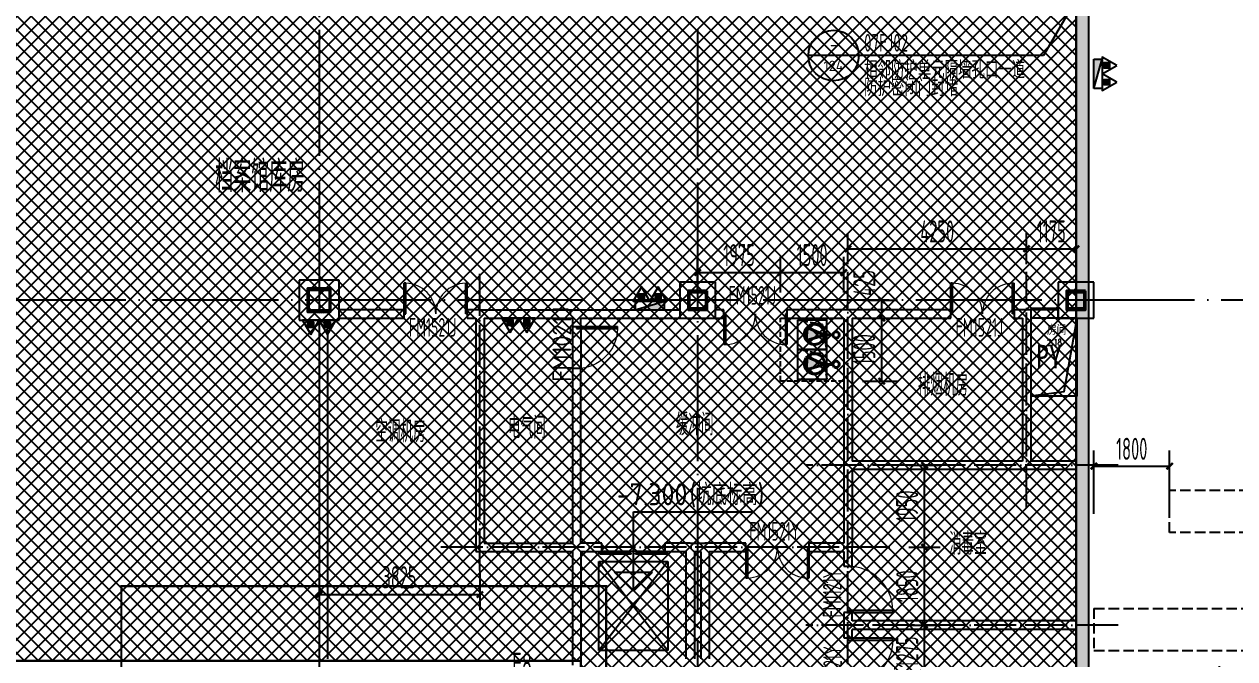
# Model space of a CAD drawing. Extents: x -473190 to 2138458, y -81875 to 2633646.
# Drawn here: x 1032846 to 1061632, y 102417 to 117504 of the extents above; entities that cross this region are included whole.
import ezdxf
from ezdxf.enums import TextEntityAlignment as Align

# ---------------------------------------------------------------- set-up
doc = ezdxf.new("R2010")
doc.units = 0
doc.header["$LTSCALE"] = 1000
for name, pattern in [('DASH', [0.35, 0.25, -0.1]), ('DOTE', [2.42, 2, -0.2, 0.02, -0.2]), ('排水', [1.1, 1, -0.1])]:
    doc.linetypes.add(name, pattern=pattern)
for name, color, linetype in [('A-COLUMN', 2, 'Continuous'), ('A-EVTR', 3, 'Continuous'), ('A-PUB_HATCH', 8, 'Continuous'), ('A-ROOM_NAME', 23, 'Continuous'), ('A-WALL', 2, 'Continuous'), ('A-WINDOW', 4, 'Continuous'), ('DIM_ELEV', 3, 'Continuous'), ('DIM_IDEN', 3, 'Continuous'), ('DOOR_FIRE', 4, 'Continuous'), ('DOOR_FIRE_TEXT', 7, 'Continuous'), ('DOTE', 1, 'DOTE'), ('PUB_DIM', 3, 'Continuous'), ('PUB_TEXT', 7, 'Continuous'), ('RF-KBGQ', 15, 'Continuous'), ('RF-QT', 30, 'Continuous'), ('S-柱', 51, 'Continuous'), ('S-柱-填充', 8, 'Continuous'), ('SPACE', 7, 'Continuous'), ('TH_TEXT', 7, 'Continuous'), ('W-EQUIP_消火栓', 7, 'Continuous'), ('W-EQUIP_灭火器', 7, 'Continuous'), ('WINDOW', 4, 'Continuous'), ('WINDOW_TEXT', 7, 'Continuous'), ('图层1', 7, 'Continuous'), ('排水', 4, 'Continuous'), ('索引线', 252, 'Continuous'), ('集水坑', 4, 'Continuous')]:
    doc.layers.add(name, color=color, linetype=linetype)
doc.layers.add('GPS-污水', color=2, linetype='排水', lineweight=40)
doc.styles.add('8B2_01', font='simhei.ttf', dxfattribs={"width": 0.8})
doc.styles.add('8B2_02', font='tssdeng.shx', dxfattribs={"width": 0.6, "bigfont": 'TSSDCHN.shx'})
doc.styles.add('_TCH_DIM_T3', font='tssdeng.shx', dxfattribs={"width": 0.564706, "bigfont": '@@@tssdchn.shx'})
doc.styles.add('_TCH_SPACE', font='SIMPLEX', dxfattribs={"height": 5, "bigfont": 'GBCBIG'})
doc.styles.add('_TCH_WINDOW', font='tssdeng.shx', dxfattribs={"width": 0.8, "height": 3.5, "bigfont": 'tssdchn.shx'})
doc.styles.get("Standard").update_dxf_attribs({"font": 'gbenor.shx', "bigfont": 'gbcbig.shx'})
doc.styles.add('TYDG_02', font='TSSDENG', dxfattribs={"width": 0.8, "bigfont": 'TSSDCHN'})
doc.dimstyles.new('_TCH_ARCH&&150', dxfattribs={"dimtxt": 525, "dimasz": 150, "dimexe": 375, "dimexo": 450, "dimgap": 150, "dimtad": 1, "dimdec": 0, "dimzin": 0, "dimdsep": 46, "dimtxsty": '_TCH_DIM_T3', "dimblk": 'ARCHTICK', "dimcen": 0.09, "dimclrt": 7, "dimazin": 2, "dimtfac": 1, "dimtdec": 0, "dimtix": 1, "dimtmove": 2, "dimatfit": 3, "dimfxl": 0, "dimtolj": 1, "dimtzin": 0, "dimarcsym": 0})

# ---------------------------------------------------------------- blocks, each defined once
blk = doc.blocks.new('$SB01_1')
h = blk.add_hatch(color=256)
h.dxf.hatch_style = 1
h.paths.add_polyline_path([(-0.381, -0.323), (0.5, 0), (-0.381, 0.323)])
h.paths.add_polyline_path([(0, 0), (0.002, 0), (0.002, 0.001), (0, 0.001)], flags=24)
h.paths.add_polyline_path([(0, -0.002), (0.003, -0.002), (0.003, -0.001), (0, -0.001)], flags=24)
h.paths.add_polyline_path([(0, -0.003), (0.003, -0.003), (0.003, -0.002), (0, -0.002)], flags=24)
for p, q in [((0.5, 0), (-0.381, 0.323)), ((-0.381, 0.323), (-0.381, -0.323)), ((0.5, 0), (-0.381, -0.323))]:
    blk.add_line(p, q)
blk.add_circle((0, 0), 0.5)
at = {"flags": 1}
for tag, p in [('UNIT', (0, 0)), ('SPEC', (0, -0.002)), ('WHAT', (0, -0.003))]:
    blk.add_attdef(tag, p, '', height=0.001, dxfattribs=at)
blk = doc.blocks.new('人防集水坑')
at = {"layer": 'GPS-污水', "linetype": '排水'}
for p, q in [((307486, 701151), (307284, 701151)), ((307486, 700451), (307284, 700451))]:
    blk.add_line(p, q, dxfattribs=at)
for centre in [(307561, 701151), (307561, 700451)]:
    blk.add_circle(centre, 75, dxfattribs=at)
at = {"layer": '集水坑', "linetype": 'DASH', "ltscale": 0.5}
blk.add_lwpolyline([(306241, 700051), (306241, 701551), (307741, 701551), (307741, 700051)], close=True, dxfattribs=at)
at = {"layer": '集水坑', "linetype": 'Continuous', "ltscale": 0.5}
for points in [[(306641, 701501), (306641, 700801), (307341, 700801), (307341, 701501)], [(306641, 700801), (306641, 700101), (307341, 700101), (307341, 700801)]]:
    blk.add_lwpolyline(points, close=True, dxfattribs=at)
at = {"layer": '集水坑', "linetype": 'DASH', "ltscale": 0.5}
for points in [[(307341, 700801), (307237, 701397), (306641, 701501)], [(307347, 700101), (307243, 700697), (306647, 700801)]]:
    blk.add_lwpolyline(points, dxfattribs=at)
at = {"layer": 'GPS-污水', "linetype": '排水', "xscale": -480.0000000000002, "yscale": 480.0000000000002, "zscale": 480.0000000000002, "rotation": 176.2535374729293}
for p in [(307045, 701164, 0), (307045, 700464, 0)]:
    blk.add_blockref('$SB01_1', p, dxfattribs=at)
blk = doc.blocks.new('_ArchTick')
at = {"color": 0, "linetype": 'ByBlock', "const_width": 0.4}
blk.add_lwpolyline([(-0.5, -0.5), (0.5, 0.5)], dxfattribs=at)
blk = doc.blocks.new('*D5257')
at = {"layer": 'Defpoints', "color": 0, "transparency": 16777216}
for p in [(146109, -73010), (144609, -73931), (146109, -73931)]:
    blk.add_point(p, dxfattribs=at)
at = {"layer": 'PUB_DIM', "color": 0, "lineweight": -2, "transparency": 16777216}
for p, q in [((144609, -73481), (144609, -72635)), ((146109, -73481), (146109, -72635)), ((144609, -73010), (146109, -73010))]:
    blk.add_line(p, q, dxfattribs=at)
at = {"layer": 'PUB_DIM', "color": 0, "lineweight": -2, "transparency": 16777216, "xscale": 150, "yscale": 150, "zscale": 150, "rotation": 180}
blk.add_blockref('_ArchTick', (144609, -73010), dxfattribs=at)
at = {"layer": 'PUB_DIM', "color": 0, "lineweight": -2, "transparency": 16777216, "xscale": 150, "yscale": 150, "zscale": 150}
blk.add_blockref('_ArchTick', (146109, -73010), dxfattribs=at)
at = {"layer": 'PUB_DIM', "color": 7, "transparency": 16777216, "insert": (145359, -72597), "char_height": 525, "attachment_point": 5, "style": '_TCH_DIM_T3'}
blk.add_mtext('\\A1;1500', dxfattribs=at)
blk = doc.blocks.new('*D5258')
at = {"layer": 'Defpoints', "color": 0, "transparency": 16777216}
for p in [(144609, -73010), (142634, -73931), (144609, -73931)]:
    blk.add_point(p, dxfattribs=at)
at = {"layer": 'PUB_DIM', "color": 0, "lineweight": -2, "transparency": 16777216}
for p, q in [((142634, -73481), (142634, -72635)), ((144609, -73481), (144609, -72635)), ((142634, -73010), (144609, -73010))]:
    blk.add_line(p, q, dxfattribs=at)
at = {"layer": 'PUB_DIM', "color": 0, "lineweight": -2, "transparency": 16777216, "xscale": 150, "yscale": 150, "zscale": 150, "rotation": 180}
blk.add_blockref('_ArchTick', (142634, -73010), dxfattribs=at)
at = {"layer": 'PUB_DIM', "color": 0, "lineweight": -2, "transparency": 16777216, "xscale": 150, "yscale": 150, "zscale": 150}
blk.add_blockref('_ArchTick', (144609, -73010), dxfattribs=at)
at = {"layer": 'PUB_DIM', "color": 7, "transparency": 16777216, "insert": (143621, -72597), "char_height": 525, "attachment_point": 5, "style": '_TCH_DIM_T3'}
blk.add_mtext('\\A1;1975', dxfattribs=at)
blk = doc.blocks.new('*D5259')
at = {"layer": 'Defpoints', "color": 0, "transparency": 16777216}
for p in [(146109, -73668), (147013, -73668), (146109, -74093)]:
    blk.add_point(p, dxfattribs=at)
at = {"layer": 'PUB_DIM', "color": 0, "lineweight": -2, "transparency": 16777216}
for p, q in [((146559, -73668), (147388, -73668)), ((147013, -74093), (147013, -73668)), ((146559, -74093), (147388, -74093))]:
    blk.add_line(p, q, dxfattribs=at)
at = {"layer": 'PUB_DIM', "color": 0, "lineweight": -2, "transparency": 16777216, "xscale": 150, "yscale": 150, "zscale": 150}
for p, rotation in [((147013, -73668), 90), ((147013, -74093), 270)]:
    blk.add_blockref('_ArchTick', p, dxfattribs=dict(at, rotation=rotation))
at = {"layer": 'PUB_DIM', "color": 7, "transparency": 16777216, "insert": (146600, -73257), "char_height": 525, "attachment_point": 5, "rotation": 90, "style": '_TCH_DIM_T3'}
blk.add_mtext('\\A1;425', dxfattribs=at)
blk = doc.blocks.new('*D5260')
at = {"layer": 'Defpoints', "color": 0, "transparency": 16777216}
for p in [(146109, -74093), (147013, -74093), (146109, -75593)]:
    blk.add_point(p, dxfattribs=at)
at = {"layer": 'PUB_DIM', "color": 0, "lineweight": -2, "transparency": 16777216}
for p, q in [((146559, -74093), (147388, -74093)), ((147013, -75593), (147013, -74093)), ((146559, -75593), (147388, -75593))]:
    blk.add_line(p, q, dxfattribs=at)
at = {"layer": 'PUB_DIM', "color": 0, "lineweight": -2, "transparency": 16777216, "xscale": 150, "yscale": 150, "zscale": 150}
for p, rotation in [((147013, -74093), 90), ((147013, -75593), 270)]:
    blk.add_blockref('_ArchTick', p, dxfattribs=dict(at, rotation=rotation))
at = {"layer": 'PUB_DIM', "color": 7, "transparency": 16777216, "insert": (146600, -74843), "char_height": 525, "attachment_point": 5, "rotation": 90, "style": '_TCH_DIM_T3'}
blk.add_mtext('\\A1;1500', dxfattribs=at)
blk = doc.blocks.new('A$C7EFF042E')
at = {"layer": 'A-COLUMN', "color": 6}
for p, q in [((9725, -35775), (8775, -35775)), ((8775, -35775), (8775, -36725)), ((9725, -36725), (9725, -35775)), ((18675, -35825), (17825, -35825)), ((17825, -35825), (17825, -36675)), ((18675, -36675), (18675, -35825)), ((27675, -35825), (26825, -35825)), ((26825, -35825), (26825, -36675)), ((27675, -36675), (27675, -35825)), ((8775, -36725), (9725, -36725)), ((17825, -36675), (18675, -36675)), ((26825, -36675), (27675, -36675))]:
    blk.add_line(p, q, dxfattribs=at)
at = {"layer": 'S-柱', "color": 6, "lineweight": 35}
for points in [[(9525, -35975), (8975, -35975), (8975, -36525), (9525, -36525)], [(9525, -35975), (8975, -35975), (8975, -36525), (9525, -36525)], [(18475, -36025), (18025, -36025), (18025, -36475), (18475, -36475)], [(18475, -36025), (18025, -36025), (18025, -36475), (18475, -36475)], [(27475, -36025), (27025, -36025), (27025, -36475), (27475, -36475)], [(27475, -36025), (27025, -36025), (27025, -36475), (27475, -36475)]]:
    blk.add_lwpolyline(points, close=True, dxfattribs=at)
at = {"layer": 'S-柱-填充', "color": 6, "lineweight": 35}
for points in [[(9495, -36495), (9005, -36495), (9005, -36005), (9495, -36005)], [(18445, -36445), (18055, -36445), (18055, -36055), (18445, -36055)], [(27445, -36445), (27055, -36445), (27055, -36055), (27445, -36055)]]:
    blk.add_lwpolyline(points, close=True, dxfattribs=at)
blk = doc.blocks.new('*D5575')
at = {"layer": 'Defpoints', "color": 0, "transparency": 16777216}
for p in [(116000, -26328), (111750, -27140), (116000, -27140)]:
    blk.add_point(p, dxfattribs=at)
at = {"layer": 'PUB_DIM', "color": 0, "lineweight": -2, "transparency": 16777216}
for p, q in [((111750, -26690), (111750, -25953)), ((116000, -26690), (116000, -25953)), ((111750, -26328), (116000, -26328))]:
    blk.add_line(p, q, dxfattribs=at)
at = {"layer": 'PUB_DIM', "color": 0, "lineweight": -2, "transparency": 16777216, "xscale": 150, "yscale": 150, "zscale": 150, "rotation": 180}
blk.add_blockref('_ArchTick', (111750, -26328), dxfattribs=at)
at = {"layer": 'PUB_DIM', "color": 0, "lineweight": -2, "transparency": 16777216, "xscale": 150, "yscale": 150, "zscale": 150}
blk.add_blockref('_ArchTick', (116000, -26328), dxfattribs=at)
at = {"layer": 'PUB_DIM', "color": 7, "transparency": 16777216, "insert": (113875, -25915), "char_height": 525, "attachment_point": 5, "style": '_TCH_DIM_T3'}
blk.add_mtext('\\A1;4250', dxfattribs=at)
blk = doc.blocks.new('*D5576')
at = {"layer": 'Defpoints', "color": 0, "transparency": 16777216}
for p in [(117175, -26328), (116000, -27140), (117175, -27140)]:
    blk.add_point(p, dxfattribs=at)
at = {"layer": 'PUB_DIM', "color": 0, "lineweight": -2, "transparency": 16777216}
for p, q in [((116000, -26690), (116000, -25953)), ((117175, -26690), (117175, -25953)), ((116000, -26328), (117175, -26328))]:
    blk.add_line(p, q, dxfattribs=at)
at = {"layer": 'PUB_DIM', "color": 0, "lineweight": -2, "transparency": 16777216, "xscale": 150, "yscale": 150, "zscale": 150, "rotation": 180}
blk.add_blockref('_ArchTick', (116000, -26328), dxfattribs=at)
at = {"layer": 'PUB_DIM', "color": 0, "lineweight": -2, "transparency": 16777216, "xscale": 150, "yscale": 150, "zscale": 150}
blk.add_blockref('_ArchTick', (117175, -26328), dxfattribs=at)
at = {"layer": 'PUB_DIM', "color": 7, "transparency": 16777216, "insert": (116587, -25915), "char_height": 525, "attachment_point": 5, "style": '_TCH_DIM_T3'}
blk.add_mtext('\\A1;1175', dxfattribs=at)
blk = doc.blocks.new('*D5577')
at = {"layer": 'Defpoints', "color": 0, "transparency": 16777216}
for p in [(99175, -33537), (103000, -33537), (103000, -34548)]:
    blk.add_point(p, dxfattribs=at)
at = {"layer": 'PUB_DIM', "color": 0, "lineweight": -2, "transparency": 16777216}
for p, q in [((99175, -33987), (99175, -34923)), ((103000, -33987), (103000, -34923)), ((99175, -34548), (103000, -34548))]:
    blk.add_line(p, q, dxfattribs=at)
at = {"layer": 'PUB_DIM', "color": 0, "lineweight": -2, "transparency": 16777216, "xscale": 150, "yscale": 150, "zscale": 150, "rotation": 180}
blk.add_blockref('_ArchTick', (99175, -34548), dxfattribs=at)
at = {"layer": 'PUB_DIM', "color": 0, "lineweight": -2, "transparency": 16777216, "xscale": 150, "yscale": 150, "zscale": 150}
blk.add_blockref('_ArchTick', (103000, -34548), dxfattribs=at)
at = {"layer": 'PUB_DIM', "color": 7, "transparency": 16777216, "insert": (101087, -34136), "char_height": 525, "attachment_point": 5, "style": '_TCH_DIM_T3'}
blk.add_mtext('\\A1;3825', dxfattribs=at)
blk = doc.blocks.new('*D5578')
at = {"layer": 'Defpoints', "color": 0, "transparency": 16777216}
for p in [(112750, -31475), (113573, -31475), (112750, -33425)]:
    blk.add_point(p, dxfattribs=at)
at = {"layer": 'PUB_DIM', "color": 0, "lineweight": -2, "transparency": 16777216}
for p, q in [((113200, -31475), (113948, -31475)), ((113573, -33425), (113573, -31475)), ((113200, -33425), (113948, -33425))]:
    blk.add_line(p, q, dxfattribs=at)
at = {"layer": 'PUB_DIM', "color": 0, "lineweight": -2, "transparency": 16777216, "xscale": 150, "yscale": 150, "zscale": 150}
for p, rotation in [((113573, -31475), 90), ((113573, -33425), 270)]:
    blk.add_blockref('_ArchTick', p, dxfattribs=dict(at, rotation=rotation))
at = {"layer": 'PUB_DIM', "color": 7, "transparency": 16777216, "insert": (113160, -32450), "char_height": 525, "attachment_point": 5, "rotation": 90, "style": '_TCH_DIM_T3'}
blk.add_mtext('\\A1;1950', dxfattribs=at)
blk = doc.blocks.new('*D5579')
at = {"layer": 'Defpoints', "color": 0, "transparency": 16777216}
for p in [(112750, -33425), (113573, -33425), (112750, -35275)]:
    blk.add_point(p, dxfattribs=at)
at = {"layer": 'PUB_DIM', "color": 0, "lineweight": -2, "transparency": 16777216}
for p, q in [((113200, -33425), (113948, -33425)), ((113573, -35275), (113573, -33425)), ((113200, -35275), (113948, -35275))]:
    blk.add_line(p, q, dxfattribs=at)
at = {"layer": 'PUB_DIM', "color": 0, "lineweight": -2, "transparency": 16777216, "xscale": 150, "yscale": 150, "zscale": 150}
for p, rotation in [((113573, -33425), 90), ((113573, -35275), 270)]:
    blk.add_blockref('_ArchTick', p, dxfattribs=dict(at, rotation=rotation))
at = {"layer": 'PUB_DIM', "color": 7, "transparency": 16777216, "insert": (113160, -34350), "char_height": 525, "attachment_point": 5, "rotation": 90, "style": '_TCH_DIM_T3'}
blk.add_mtext('\\A1;1850', dxfattribs=at)
blk = doc.blocks.new('*D5580')
at = {"layer": 'Defpoints', "color": 0, "transparency": 16777216}
for p in [(112750, -35275), (113573, -35275), (112750, -36550)]:
    blk.add_point(p, dxfattribs=at)
at = {"layer": 'PUB_DIM', "color": 0, "lineweight": -2, "transparency": 16777216}
for p, q in [((113200, -35275), (113948, -35275)), ((113573, -36550), (113573, -35275)), ((113200, -36550), (113948, -36550))]:
    blk.add_line(p, q, dxfattribs=at)
at = {"layer": 'PUB_DIM', "color": 0, "lineweight": -2, "transparency": 16777216, "xscale": 150, "yscale": 150, "zscale": 150}
for p, rotation in [((113573, -35275), 90), ((113573, -36550), 270)]:
    blk.add_blockref('_ArchTick', p, dxfattribs=dict(at, rotation=rotation))
at = {"layer": 'PUB_DIM', "color": 7, "transparency": 16777216, "insert": (113160, -35912), "char_height": 525, "attachment_point": 5, "rotation": 90, "style": '_TCH_DIM_T3'}
blk.add_mtext('\\A1;1275', dxfattribs=at)
blk = doc.blocks.new('A$C031B73C8')
for points in [[(133075, -48900), (133075, -50975), (134175, -50975), (134175, -49125), (133725, -49125), (133725, -48900), (133075, -48900)], [(133075, -50975), (133866.2, -50868.6), (134175, -49125)]]:
    blk.add_lwpolyline(points)
at = {"layer": 'SPACE', "style": '_TCH_SPACE'}
blk.add_text('房间', height=241.13, dxfattribs=at).set_placement((133459.2, -49523.9))
at = {"layer": 'SPACE', "style": '_TCH_SPACE', "width": 0.705882}
blk.add_text('2.18', height=148.75, dxfattribs=at).set_placement((133462.1, -49773.2))
blk = doc.blocks.new('$TwtSys$00000434')
for p, q in [((-0.5, 0.5), (-0.5, -0.5)), ((-0.5, -0.5), (0.5, 0.5)), ((0.5, 0.5), (-0.5, 0.5)), ((0.5, -0.5), (0.5, 0.5)), ((-0.5, -0.5), (0.5, -0.5))]:
    blk.add_line(p, q)
blk.add_solid([(0.5, -0.5), (0.5, 0.5), (-0.5, -0.5)])
blk = doc.blocks.new('$TwtSys$00000546')
h = blk.add_hatch()
h.set_pattern_fill('ANSI31', color=256, scale=200, style=0)
h.set_pattern_definition([(45, (-38543.802, -6670.83), (-17.67767, 17.67767), [])])
h.paths.add_polyline_path([(-65, 174), (65, 174), (65, 44), (-65, 44)])
for points in [[(0, 344), (-198, 0), (198, 0)], [(-65, 174), (65, 174), (65, 44), (-65, 44)]]:
    blk.add_lwpolyline(points, close=True)
blk = doc.blocks.new('afasgasg')
at = {"layer": 'A-PUB_HATCH'}
blk.add_hatch(color=256, dxfattribs=at).paths.add_polyline_path([(473948.2, -695485.2), (473748.2, -695485.2), (473748.2, -720685.2), (473881.5, -720785.2), (474048.2, -720685.2), (474048.2, -695635.2)])
at = {"layer": 'RF-QT'}
for p, q in [((473748.2, -695485.2), (473748.2, -720685.2)), ((474048.2, -695635.2), (474048.2, -720685.2))]:
    blk.add_line(p, q, dxfattribs=at)
blk = doc.blocks.new('*D5701')
at = {"layer": 'Defpoints', "color": 0, "transparency": 16777216}
for p in [(-268323, -200033), (-266744, -200033), (-266744, -201833)]:
    blk.add_point(p, dxfattribs=at)
at = {"layer": 'PUB_DIM', "color": 0, "lineweight": -2, "transparency": 16777216}
for p, q in [((-267194, -200033), (-268698, -200033)), ((-268323, -201833), (-268323, -200033)), ((-267194, -201833), (-268698, -201833))]:
    blk.add_line(p, q, dxfattribs=at)
at = {"layer": 'PUB_DIM', "color": 0, "lineweight": -2, "transparency": 16777216, "xscale": 150, "yscale": 150, "zscale": 150}
for p, rotation in [((-268323, -200033), 90), ((-268323, -201833), 270)]:
    blk.add_blockref('_ArchTick', p, dxfattribs=dict(at, rotation=rotation))
at = {"layer": 'PUB_DIM', "color": 7, "transparency": 16777216, "insert": (-268736, -200933), "char_height": 525, "attachment_point": 5, "rotation": 90, "style": '_TCH_DIM_T3'}
blk.add_mtext('\\A1;1800', dxfattribs=at)
blk = doc.blocks.new('*D5703')
at = {"layer": 'Defpoints', "color": 0, "transparency": 16777216}
for p in [(-263944, -198233), (-262621, -198233), (-263944, -201833)]:
    blk.add_point(p, dxfattribs=at)
at = {"layer": 'PUB_DIM', "color": 0, "lineweight": -2, "transparency": 16777216}
for p, q in [((-263494, -198233), (-262246, -198233)), ((-262621, -201833), (-262621, -198233)), ((-263494, -201833), (-262246, -201833))]:
    blk.add_line(p, q, dxfattribs=at)
at = {"layer": 'PUB_DIM', "color": 0, "lineweight": -2, "transparency": 16777216, "xscale": 150, "yscale": 150, "zscale": 150}
for p, rotation in [((-262621, -198233), 90), ((-262621, -201833), 270)]:
    blk.add_blockref('_ArchTick', p, dxfattribs=dict(at, rotation=rotation))
at = {"layer": 'PUB_DIM', "color": 7, "transparency": 16777216, "insert": (-263034, -200033), "char_height": 525, "attachment_point": 5, "rotation": 90, "style": '_TCH_DIM_T3'}
blk.add_mtext('\\A1;3600', dxfattribs=at)
blk = doc.blocks.new('*D5716')
at = {"layer": 'Defpoints', "color": 0, "transparency": 16777216}
for p in [(-264019, -197055), (-262667, -197055), (-264019, -198855)]:
    blk.add_point(p, dxfattribs=at)
at = {"layer": 'PUB_DIM', "color": 0, "lineweight": -2, "transparency": 16777216}
for p, q in [((-263569, -197055), (-262292, -197055)), ((-262667, -198855), (-262667, -197055)), ((-263569, -198855), (-262292, -198855))]:
    blk.add_line(p, q, dxfattribs=at)
at = {"layer": 'PUB_DIM', "color": 0, "lineweight": -2, "transparency": 16777216, "xscale": 150, "yscale": 150, "zscale": 150}
for p, rotation in [((-262667, -197055), 90), ((-262667, -198855), 270)]:
    blk.add_blockref('_ArchTick', p, dxfattribs=dict(at, rotation=rotation))
at = {"layer": 'PUB_DIM', "color": 7, "transparency": 16777216, "insert": (-263080, -197955), "char_height": 525, "attachment_point": 5, "rotation": 90, "style": '_TCH_DIM_T3'}
blk.add_mtext('\\A1;1800', dxfattribs=at)
blk = doc.blocks.new('ADFASDF')
h = blk.add_hatch()
h.set_pattern_fill('ANSI37', color=8, scale=150)
h.set_pattern_definition([(45, (0, 0), (-168.3798, 168.3798), []), (135, (0, 0), (-168.3798, -168.3798), [])])
h.paths.add_polyline_path([(521397, 239186), (521397, 224886), (539697, 224886), (539697, 169261), (524947, 169261), (524947, 171211), (527822, 171211), (527922, 176611), (501318, 176611), (501125, 109884), (530547, 109887), (530547, 107449), (538188, 100503), (536147, 98236), (540086, 94690), (517812, 69953), (517812, 59790), (482108, 20136), (405247, 20136), (405247, 26086), (391997, 40436), (391997, 64736), (399997, 64738), (399997, 239186), (409022, 239186)])
blk.add_lwpolyline([(539697, 224886), (539697, 169261), (524947, 169261), (524947, 171211), (527822, 171211), (527922, 176611), (501318, 176611), (501125, 109884), (530547, 109887), (530547, 107449), (538188, 100503), (536147, 98236), (540086, 94690), (517812, 69953), (517812, 59790), (482108, 20136), (405247, 20136), (405247, 26086), (391997, 40436), (391997, 64736), (399997, 64738), (399997, 239186)])
blk = doc.blocks.new('A$C77B03727')
at = {"layer": 'TH_TEXT', "style": 'TYDG_02', "width": 0.64}
blk.add_text('F8', height=525, dxfattribs=at).set_placement((-75409.7, -57608.9))
blk = doc.blocks.new('$DorLib2D$00000001')
for p, q in [((0.45, 0.975), (0.5, 0.975)), ((0.45, 0), (0.45, 0.975)), ((0.5, 0), (0.5, 0.975)), ((0.5, 0), (0.45, 0))]:
    blk.add_line(p, q)
at = {"lineweight": 13}
blk.add_arc((0.475, 0), 0.975, 91.4693, 180, dxfattribs=at)
blk = doc.blocks.new('$DORLIB2D$00000127')
at = {"color": 0}
for points in [[(-0.533, 0.795), (-0.533, 0.69)], [(-0.033, 0.795), (-0.533, 0.795)], [(-0.033, 0.795), (-0.033, 0.69)], [(0.533, 0.795), (0.033, 0.795)], [(0.033, 0.795), (0.033, 0.69)], [(0.533, 0.795), (0.533, 0.69)], [(-0.033, 0.69), (-0.533, 0.69)], [(0.533, 0.69), (0.033, 0.69)], [(0.5, 0.5), (-0.5, 0.5)]]:
    blk.add_lwpolyline(points, dxfattribs=at)
blk = doc.blocks.new('$DorLib2D$00000002')
for p, q in [((-0.5, 0), (-0.5, 0.4875)), ((-0.475, 0.4875), (-0.5, 0.4875)), ((-0.475, 0), (-0.475, 0.4875)), ((0.475, 0), (0.475, 0.4875)), ((0.475, 0.4875), (0.5, 0.4875)), ((0.5, 0), (0.5, 0.4875)), ((-0.5, 0), (-0.475, 0)), ((0.5, 0), (0.475, 0))]:
    blk.add_line(p, q)
at = {"lineweight": 13}
for centre, start, end in [((-0.4875, 0), 0, 88.53072), ((0.4875, 0), 91.46928, 180)]:
    blk.add_arc(centre, 0.4875, start, end, dxfattribs=at)
blk = doc.blocks.new('A$C3672542B')
at = {"layer": '排水', "color": 3, "linetype": 'DASH'}
blk.add_lwpolyline([(143368.2, -76833.7, 0, 0, 0), (144080.1, -76121.8, 160, 0, 0), (144504.3, -75697.6, 0, 0, 0)], format="xyseb", dxfattribs=at)
at = {"layer": '集水坑', "linetype": 'Continuous'}
blk.add_blockref('人防集水坑', (-161632.4, -775643.9), dxfattribs=at)
at = {"layer": 'PUB_DIM'}
for p1, p2, distance, picture, middle in [((142633.7, -73930.7), (144608.7, -73930.7), 920.8, '*D5258', (143621.2, -72597.3)), ((144608.7, -73930.7), (146108.7, -73930.7), 920.8, '*D5257', (145358.7, -72597.3)), ((146108.7, -75593.2), (146108.7, -74093.2), -903.9, '*D5260', (146600.1, -74843.2))]:
    dim = blk.add_aligned_dim(p1=p1, p2=p2, distance=distance, dimstyle='_TCH_ARCH&&150', dxfattribs=at)
    dim.commit()
    dim.dimension.update_dxf_attribs({"geometry": picture, "text_midpoint": middle})
dim = blk.add_linear_dim(base=(147012.6, -73668.2), p1=(146108.7, -74093.2), p2=(146108.7, -73668.2), angle=90, dimstyle='_TCH_ARCH&&150', dxfattribs=at)
dim.commit()
dim.dimension.update_dxf_attribs({"geometry": '*D5259', "text_midpoint": (146600.1, -73256.5), "dimtype": 161})
blk = doc.blocks.new('A$C2B5B1B2C')
at = {"layer": 'DOTE', "linetype": 'DOTE', "ltscale": 0.5}
for p, q in [((103000, -33975), (103000, -26875)), ((111750, -44675), (111750, -26875)), ((116000, -32475), (116000, -26875)), ((118175, -31475), (110750, -31475)), ((112750, -33425), (102000, -33425)), ((118175, -35275), (110750, -35275))]:
    blk.add_line(p, q, dxfattribs=at)
at = {"layer": 'PUB_DIM'}
for p1, p2, distance, picture, middle in [((111750, -27140.3), (116000, -27140.3), 812.4, '*D5575', (113875, -25915.4)), ((116000, -27140.3), (117175, -27140.3), 812.4, '*D5576', (116587.5, -25915.4)), ((112750, -33425), (112750, -31475), -822.7, '*D5578', (113160.2, -32450)), ((112750, -35275), (112750, -33425), -822.7, '*D5579', (113160.2, -34350)), ((99175, -33536.6), (103000, -33536.6), -1011.8, '*D5577', (101087.5, -34135.9)), ((112750, -36550), (112750, -35275), -822.7, '*D5580', (113160.2, -35912.5))]:
    dim = blk.add_aligned_dim(p1=p1, p2=p2, distance=distance, dimstyle='_TCH_ARCH&&150', dxfattribs=at)
    dim.commit()
    dim.dimension.update_dxf_attribs({"geometry": picture, "text_midpoint": middle})
blk = doc.blocks.new('zsgc')
at = {"layer": 'RF-KBGQ', "color": 15, "linetype": 'DASH'}
for p, q in [((-267743.6, -173632.9), (-267743.6, -200032.9)), ((-266743.6, -173632.9), (-266743.6, -200032.9)), ((-264943.6, -201832.9), (-264943.6, -198232.9)), ((-263943.6, -201832.9), (-263943.6, -198232.9)), ((-266743.6, -200032.9), (-267743.6, -200032.9)), ((-264943.6, -201832.9), (-263943.6, -201832.9))]:
    blk.add_line(p, q, dxfattribs=at)
at = {"layer": 'PUB_DIM'}
for p1, p2, distance, picture, middle in [((-264019.5, -198854.5), (-264019.5, -197054.5), -1352.1, '*D5716', (-263079.9, -197954.5)), ((-263943.6, -201832.9), (-263943.6, -198232.9), -1322.5, '*D5703', (-263033.6, -200032.9)), ((-266743.6, -201832.9), (-266743.6, -200032.9), 1579.6, '*D5701', (-268735.7, -200932.9))]:
    dim = blk.add_aligned_dim(p1=p1, p2=p2, distance=distance, dimstyle='_TCH_ARCH&&150', dxfattribs=at)
    dim.commit()
    dim.dimension.update_dxf_attribs({"geometry": picture, "text_midpoint": middle})

msp = doc.modelspace()

# ---------------------------------------------------------------- linework, layer by layer
msp.add_lwpolyline([(1112156.7, 75580.2), (1058245.2, 20445.9), (1054306.6, 23992.3), (1056358.3, 26249), (1048706.7, 33205.4), (1048706.7, 35640.6), (1047031.7, 35643), (1019281.7, 35643), (1019477.2, 102367.4), (1046081.7, 102367.4), (1046081.7, 96967.4), (1043106.7, 96967.4), (1043106.7, 95017.4), (1057856.7, 95017.4), (1057856.7, 150642.4)])
at = {"layer": 'A-COLUMN'}
for p, q in [((1040331.7, 111417.4), (1039381.7, 111417.4)), ((1039381.7, 111417.4), (1039381.7, 110467.4)), ((1040331.7, 110467.4), (1040331.7, 111417.4)), ((1049281.7, 111367.4), (1048431.7, 111367.4)), ((1048431.7, 111367.4), (1048431.7, 110517.4)), ((1049281.7, 110517.4), (1049281.7, 111367.4)), ((1058281.7, 111367.4), (1057431.7, 111367.4)), ((1057431.7, 111367.4), (1057431.7, 110517.4)), ((1058281.7, 110517.4), (1058281.7, 111367.4)), ((1039381.7, 110467.4), (1040331.7, 110467.4)), ((1048431.7, 110517.4), (1049281.7, 110517.4)), ((1057431.7, 110517.4), (1058281.7, 110517.4))]:
    msp.add_line(p, q, dxfattribs=at)
at = {"layer": 'A-EVTR'}
for p, q in [((1046511.7, 104732.8), (1048151.7, 104732.8)), ((1046511.7, 102617.4), (1046511.7, 104732.8)), ((1046511.7, 104732.8), (1048151.7, 102617.4)), ((1048151.7, 104732.8), (1046511.7, 102617.4)), ((1048151.7, 104732.8), (1048151.7, 102617.4)), ((1048151.7, 102617.4), (1046511.7, 102617.4))]:
    msp.add_line(p, q, dxfattribs=at)
at = {"layer": 'A-WALL'}
for p, q in [((1039856.7, 110617.4), (1039856.7, 110617.4)), ((1039906.7, 110617.4), (1039906.7, 110617.4)), ((1039956.7, 110617.4), (1039956.7, 110617.4)), ((1041881.7, 110717.4), (1040331.7, 110717.4)), ((1041881.7, 110517.4), (1041881.7, 110717.4)), ((1043681.7, 110717.4), (1043381.7, 110717.4)), ((1043381.7, 110717.4), (1043381.7, 110517.4)), ((1043681.7, 110717.4), (1045981.7, 110717.4)), ((1045981.7, 110717.4), (1048431.7, 110717.4)), ((1049481.7, 110717.4), (1049281.7, 110717.4)), ((1049481.7, 110517.4), (1049481.7, 110717.4)), ((1052431.7, 110717.4), (1050981.7, 110717.4)), ((1050981.7, 110717.4), (1050981.7, 110517.4)), ((1054881.7, 110717.4), (1052431.7, 110717.4)), ((1054881.7, 110517.4), (1054881.7, 110717.4)), ((1056681.7, 110717.4), (1056381.7, 110717.4)), ((1056381.7, 110717.4), (1056381.7, 110517.4)), ((1057431.7, 110717.4), (1056681.7, 110717.4)), ((1039856.7, 110467.4), (1039856.7, 102417.4)), ((1040056.7, 110467.4), (1040056.7, 102417.4)), ((1040331.7, 110517.4), (1041881.7, 110517.4)), ((1043381.7, 110517.4), (1043581.7, 110517.4)), ((1043581.7, 110517.4), (1043581.7, 104967.4)), ((1043781.7, 110517.4), (1043781.7, 105167.4)), ((1043781.7, 110517.4), (1045881.7, 110517.4)), ((1045881.7, 110517.4), (1045881.7, 110317.4)), ((1045881.7, 110317.4), (1046081.7, 110317.4)), ((1046081.7, 110317.4), (1046081.7, 110517.4)), ((1046081.7, 110517.4), (1048431.7, 110517.4)), ((1049281.7, 110517.4), (1049481.7, 110517.4)), ((1050981.7, 110517.4), (1052331.7, 110517.4)), ((1052331.7, 110517.4), (1052331.7, 107017.4)), ((1052531.7, 110517.4), (1052531.7, 107117.4)), ((1052531.7, 110517.4), (1054881.7, 110517.4)), ((1056381.7, 110517.4), (1056581.7, 110517.4)), ((1056581.7, 110517.4), (1056581.7, 107117.4)), ((1057431.7, 110517.4), (1056781.7, 110517.4)), ((1056781.7, 110517.4), (1056781.7, 107117.4)), ((1046081.7, 109317.4), (1045881.7, 109317.4)), ((1045881.7, 109317.4), (1045881.7, 105167.4)), ((1046081.7, 105167.4), (1046081.7, 109317.4)), ((1056581.7, 107117.4), (1052531.7, 107117.4)), ((1057856.7, 107117.4), (1056781.7, 107117.4)), ((1057856.7, 106917.4), (1057856.7, 107117.4)), ((1052331.7, 107017.4), (1052331.7, 105167.4)), ((1052531.7, 106917.4), (1052531.7, 105067.4)), ((1056681.7, 106917.4), (1052531.7, 106917.4)), ((1057856.7, 106917.4), (1056681.7, 106917.4)), ((1043781.7, 105167.4), (1045881.7, 105167.4)), ((1046581.7, 105167.4), (1046081.7, 105167.4)), ((1046581.7, 104967.4), (1046581.7, 105167.4)), ((1048681.7, 105167.4), (1048081.7, 105167.4)), ((1048081.7, 105167.4), (1048081.7, 104967.4)), ((1048681.7, 105167.4), (1049031.7, 105167.4)), ((1050006.7, 105167.4), (1049031.7, 105167.4)), ((1050006.7, 104967.4), (1050006.7, 105167.4)), ((1052331.7, 105167.4), (1051506.7, 105167.4)), ((1051506.7, 105167.4), (1051506.7, 104967.4)), ((1043581.7, 104967.4), (1045881.7, 104967.4)), ((1045881.7, 104967.4), (1045881.7, 102267.4)), ((1046081.7, 104967.4), (1046581.7, 104967.4)), ((1046081.7, 104967.4), (1046081.7, 102267.4)), ((1048081.7, 104967.4), (1048581.7, 104967.4)), ((1048581.7, 104967.4), (1048581.7, 102417.4)), ((1048781.7, 104967.4), (1048931.7, 104967.4)), ((1048781.7, 104967.4), (1048781.7, 102417.4)), ((1048931.7, 104967.4), (1048931.7, 102417.4)), ((1049131.7, 104967.4), (1050006.7, 104967.4)), ((1049131.7, 104967.4), (1049131.7, 102417.4)), ((1051506.7, 104967.4), (1052331.7, 104967.4)), ((1052331.7, 104967.4), (1052331.7, 104617.4)), ((1052531.7, 104617.4), (1052531.7, 105067.4)), ((1052331.7, 104617.4), (1052531.7, 104617.4)), ((1052531.7, 103517.4), (1052331.7, 103517.4)), ((1052331.7, 103517.4), (1052331.7, 103217.4)), ((1052531.7, 103317.4), (1052531.7, 103517.4)), ((1052331.7, 103217.4), (1052331.7, 102917.4)), ((1057856.7, 103317.4), (1052531.7, 103317.4)), ((1052531.7, 102917.4), (1052531.7, 103117.4)), ((1057856.7, 103117.4), (1052531.7, 103117.4)), ((1057856.7, 103117.4), (1057856.7, 103317.4)), ((1052331.7, 102917.4), (1052531.7, 102917.4))]:
    msp.add_line(p, q, dxfattribs=at)
at = {"layer": 'DIM_ELEV'}
for p, q in [((1047331.7, 104028.9), (1047331.7, 105909.1)), ((1047331.7, 105909.1), (1050182.1, 105909.1)), ((1047331.7, 104028.9), (1046881.7, 104478.9)), ((1046881.7, 104478.9), (1047781.7, 104478.9)), ((1047331.7, 104028.9), (1047781.7, 104478.9))]:
    msp.add_line(p, q, dxfattribs=at)
at = {"layer": 'DIM_IDEN'}
for p, q in [((1059612, 121142.1), (1057085.8, 116758.8)), ((1052691.1, 116758.8), (1051491.1, 116758.8)), ((1057085.8, 116758.8), (1052691.1, 116758.8))]:
    msp.add_line(p, q, dxfattribs=at)
msp.add_circle((1052091.1, 116758.8), 600, dxfattribs=at)
at = {"layer": 'DOTE', "color": 16, "linetype": 'DOTE', "ltscale": 1.5}
for p, q in [((1039856.7, 171823.5), (1039856.7, -58315.4)), ((1048856.7, 171823.5), (1048856.7, -58315.4)), ((1057856.7, 171823.5), (1057856.7, -58315.4)), ((1158685.6, 110942.4), (1017947.4, 110942.4))]:
    msp.add_line(p, q, dxfattribs=at)
at = {"layer": 'WINDOW'}
for p, q in [((1045881.7, 110317.4), (1045881.7, 109317.4)), ((1046081.7, 110317.4), (1046081.7, 109317.4))]:
    msp.add_line(p, q, dxfattribs=at)
at = {"layer": '图层1', "color": 6, "linetype": 'DASH', "const_width": 50}
msp.add_lwpolyline([(1035156.2, 104143.6), (1046684.5, 104143.6), (1046684.5, 93000.9), (1035156.2, 93000.9)], close=True, dxfattribs=at)

# ---------------------------------------------------------------- block references
for name, p in [('A$C77B03727', (1119858.5, 159642.4)), ('A$C3672542B', (906223, 184610.6)), ('ADFASDF', (518159.5, -74243.9)), ('A$C2B5B1B2C', (940681.7, 138492.4)), ('A$C031B73C8', (923706.7, 159642.4))]:
    msp.add_blockref(name, p)
at = {"rotation": 270}
msp.add_blockref('zsgc', (1260114.7, -161327.1), dxfattribs=at)
at = {"layer": 'A-WINDOW'}
ref = msp.add_blockref('$DorLib2D$00000002', (1050756.7, 105067.4), dxfattribs=dict(at, xscale=-1500, yscale=-1500, zscale=200))
ref.add_attrib('A', 'FM1521Y', (1050087.9, 105224.1), dxfattribs={"layer": 'DOOR_FIRE_TEXT', "height": 446.25, "style": '_TCH_WINDOW', "width": 0.564706})
at = {"layer": 'A-WINDOW', "xscale": 1500, "yscale": -200, "zscale": 200}
msp.add_blockref('$DORLIB2D$00000127', (1047331.7, 105067.4), dxfattribs=at)
at = {"layer": 'A-WINDOW'}
ref = msp.add_blockref('$DorLib2D$00000001', (1052431.7, 104067.4), dxfattribs=dict(at, xscale=1100, yscale=1100, zscale=200, rotation=270))
ref.add_attrib('A', 'FM1121Y', (1052282.2, 103398.6), dxfattribs={"layer": 'DOOR_FIRE_TEXT', "height": 446.25, "rotation": 90, "style": '_TCH_WINDOW', "width": 0.564706})
at = {"layer": 'DOOR_FIRE'}
ref = msp.add_blockref('$DorLib2D$00000002', (1042631.7, 110617.4), dxfattribs=dict(at, xscale=1500, yscale=1500, zscale=200, rotation=359.9999999999893))
ref.add_attrib('A', 'FM1521J', (1041992, 110073.7), dxfattribs={"layer": 'DOOR_FIRE_TEXT', "height": 446.25, "style": '_TCH_WINDOW', "width": 0.564706})
ref = msp.add_blockref('$DorLib2D$00000002', (1050231.7, 110617.4), dxfattribs=dict(at, xscale=-1500, yscale=-1500, zscale=200, rotation=359.9999999999889))
ref.add_attrib('A', 'FM1521J', (1049592, 110834.1), dxfattribs={"layer": 'DOOR_FIRE_TEXT', "height": 446.25, "style": '_TCH_WINDOW', "width": 0.564706})
ref = msp.add_blockref('$DorLib2D$00000002', (1055631.7, 110617.4), dxfattribs=dict(at, xscale=-1500, yscale=-1500, zscale=200, rotation=180))
ref.add_attrib('A', 'FM1521J', (1054992, 110073.7), dxfattribs={"layer": 'DOOR_FIRE_TEXT', "height": 446.25, "style": '_TCH_WINDOW', "width": 0.564706})
ref = msp.add_blockref('$DorLib2D$00000001', (1052431.7, 102367.4), dxfattribs=dict(at, xscale=-1100, yscale=1100, zscale=200, rotation=270))
ref.add_attrib('A', 'FM1121Y', (1052289.7, 101570.8), dxfattribs={"layer": 'DOOR_FIRE_TEXT', "height": 446.25, "rotation": 90, "style": '_TCH_WINDOW', "width": 0.564706})
at = {"layer": 'RF-QT'}
msp.add_blockref('A$C7EFF042E', (1030606.7, 147192.4), dxfattribs=at)
at = {"layer": 'W-EQUIP_消火栓', "xscale": -700, "yscale": 200, "zscale": 700, "rotation": 270}
msp.add_blockref('$TwtSys$00000434', (1058381.7, 116327), dxfattribs=at)
at = {"layer": 'W-EQUIP_消火栓', "xscale": 700, "yscale": 200, "zscale": 700}
msp.add_blockref('$TwtSys$00000434', (1047723.4, 110817.4), dxfattribs=at)
at = {"layer": 'W-EQUIP_灭火器'}
for p, rotation in [((1058481.7, 116525.4), 270), ((1058481.7, 116128.6), 270), ((1039658.3, 110467.4), 180.0000000000066), ((1040055.1, 110467.4), 180.0000000000066), ((1044399.5, 110517.4), 180.0000000000066), ((1044796.2, 110517.4), 180.0000000000066)]:
    msp.add_blockref('$TwtSys$00000546', p, dxfattribs=dict(at, rotation=rotation))
for p in [(1047525, 110917.4), (1047921.8, 110917.4)]:
    msp.add_blockref('$TwtSys$00000546', p, dxfattribs=at)
at = {"layer": 'WINDOW'}
ref = msp.add_blockref('$DorLib2D$00000001', (1045981.7, 109817.4), dxfattribs=dict(at, xscale=-1000, yscale=1000, zscale=-1000, rotation=270))
ref.add_attrib('A', 'FM1021J', (1045855.6, 109000.3), dxfattribs={"layer": 'WINDOW_TEXT', "height": 450, "rotation": 90})
at = {"layer": '索引线'}
msp.add_blockref('afasgasg', (584108.5, 815702.6), dxfattribs=at)

# ---------------------------------------------------------------- texts
at = {"layer": 'A-ROOM_NAME', "style": '8B2_02', "width": 0.6}
for s, height, p in [('档案馆库房', 750, (1037389.2, 113509.9)), ('排烟机房', 525, (1054096, 108665.9)), ('缓冲间', 525, (1048340.2, 107727.1)), ('空调机房', 525, (1041194.4, 107562.3)), ('电气间', 525, (1044349, 107653.2)), ('消毒室', 525, (1054837.4, 104892))]:
    msp.add_text(s, height=height, dxfattribs=at).set_placement(p)
at = {"layer": 'A-ROOM_NAME', "color": 1, "style": '8B2_01', "width": 0.8}
msp.add_text('PY', height=563.29, dxfattribs=at).set_placement((1056907.9, 109319.9))
at = {"layer": 'PUB_TEXT', "style": 'TYDG_02'}
for s, width, p in [('07FJ02', 0.64, (1052817.1, 116852.5)), ('相邻防护单元隔墙孔口一道', 0.8, (1052817.1, 116212.8)), ('防护密闭门封堵', 0.8, (1052817.1, 115792.8))]:
    msp.add_text(s, height=420, dxfattribs=dict(at, width=width)).set_placement(p)
for s, height, width, p, p2 in [('-', 318.1, 0.962963, (1052006.3, 116869.2), (1052175.9, 116869.2)), ('124', 245.31, 1.238095, (1051852.8, 116391.4), (1052329.4, 116391.4))]:
    msp.add_text(s, height=height, dxfattribs=dict(at, width=width)).set_placement(p, p2, align=Align.FIT)
at = {"layer": 'PUB_TEXT'}
for s, height, p in [('-7.300', 525, (1046937.8, 106066.6)), ('(坑底标高)', 506.38, (1048664.4, 106066.6))]:
    msp.add_text(s, height=height, dxfattribs=at).set_placement(p)

doc.saveas('drawing.dxf')
